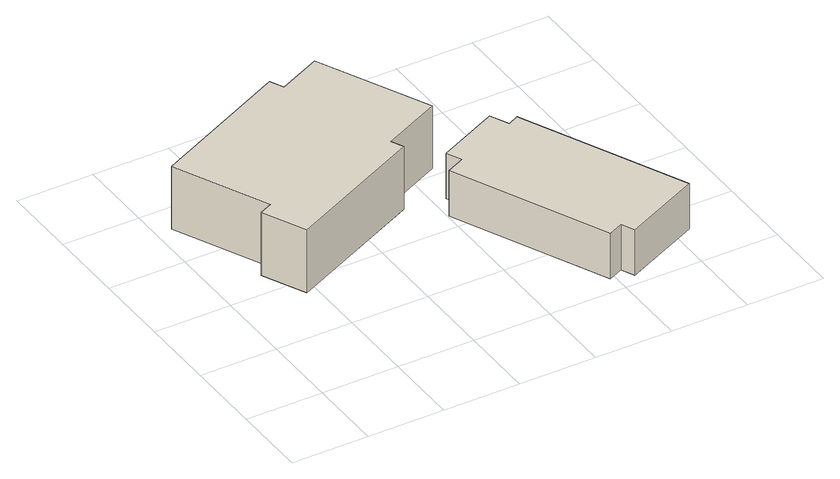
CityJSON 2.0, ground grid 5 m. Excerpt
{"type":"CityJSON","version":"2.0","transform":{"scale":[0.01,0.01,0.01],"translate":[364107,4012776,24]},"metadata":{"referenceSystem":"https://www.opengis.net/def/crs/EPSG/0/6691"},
"CityObjects":{
"building1":{"type":"Building","attributes":{"枝番":1,"利根川水系渡良瀬川洪水浸水想定区域（想定最大規模）.規模":"L2","利根川水系渡良瀬川洪水浸水想定区域（想定最大規模）.浸水ランク":"1","利根川水系渡良瀬川洪水浸水想定区域（想定最大規模）.浸水深":0.46,"usage":"411","measuredHeight":10.2,"BuildingDetails.prefecture":"10","BuildingDetails.city":"10207","BuildingDetails.surveyYear":2016},"geometry":[{"type":"Solid","lod":"1","boundaries":[[[[0,1,2,3,4,5,6,7,8,9]],[[8,10,11,9]],[[7,12,10,8]],[[6,13,12,7]],[[5,14,13,6]],[[4,15,14,5]],[[3,16,15,4]],[[2,17,16,3]],[[1,18,17,2]],[[0,19,18,1]],[[9,11,19,0]],[[10,12,13,14,15,16,17,18,19,11]]]]}]},
"building2":{"type":"Building","attributes":{"枝番":1,"利根川水系渡良瀬川洪水浸水想定区域（想定最大規模）.規模":"L2","利根川水系渡良瀬川洪水浸水想定区域（想定最大規模）.浸水ランク":"2","利根川水系渡良瀬川洪水浸水想定区域（想定最大規模）.浸水深":0.76,"利根川水系渡良瀬川洪水浸水想定区域（想定最大規模）.継続時間":2.5,"usage":"411","measuredHeight":3.7,"BuildingDetails.prefecture":"10","BuildingDetails.city":"10207","BuildingDetails.surveyYear":2016},"geometry":[{"type":"Solid","lod":"1","boundaries":[[[[20,21,22,23,24,25,26,27,28,29]],[[28,30,31,29]],[[27,32,30,28]],[[26,33,32,27]],[[25,34,33,26]],[[24,35,34,25]],[[23,36,35,24]],[[22,37,36,23]],[[21,38,37,22]],[[20,39,38,21]],[[29,31,39,20]],[[30,32,33,34,35,36,37,38,39,31]]]]}]}
},
"vertices":[
[273,1116,67],[360,1157,67],[73,1765,67],[976,2192,67],[1019,2102,67],[1299,2234,67],[1640,1512,67],[1259,1332,67],[1296,1255,67],[406,835,67],[1296,1255,500],[406,835,500],[1259,1332,500],[1640,1512,500],[1299,2234,500],[1019,2102,500],[976,2192,500],[73,1765,500],[360,1157,500],[273,1116,500],
[2067,162,27],[1970,117,27],[1508,1115,27],[1627,1171,27],[1581,1270,27],[1982,1457,27],[2039,1335,27],[2111,1369,27],[2603,306,27],[2106,76,27],[2603,306,340],[2106,76,340],[2111,1369,340],[2039,1335,340],[1982,1457,340],[1581,1270,340],[1627,1171,340],[1508,1115,340],[1970,117,340],[2067,162,340]
]}
